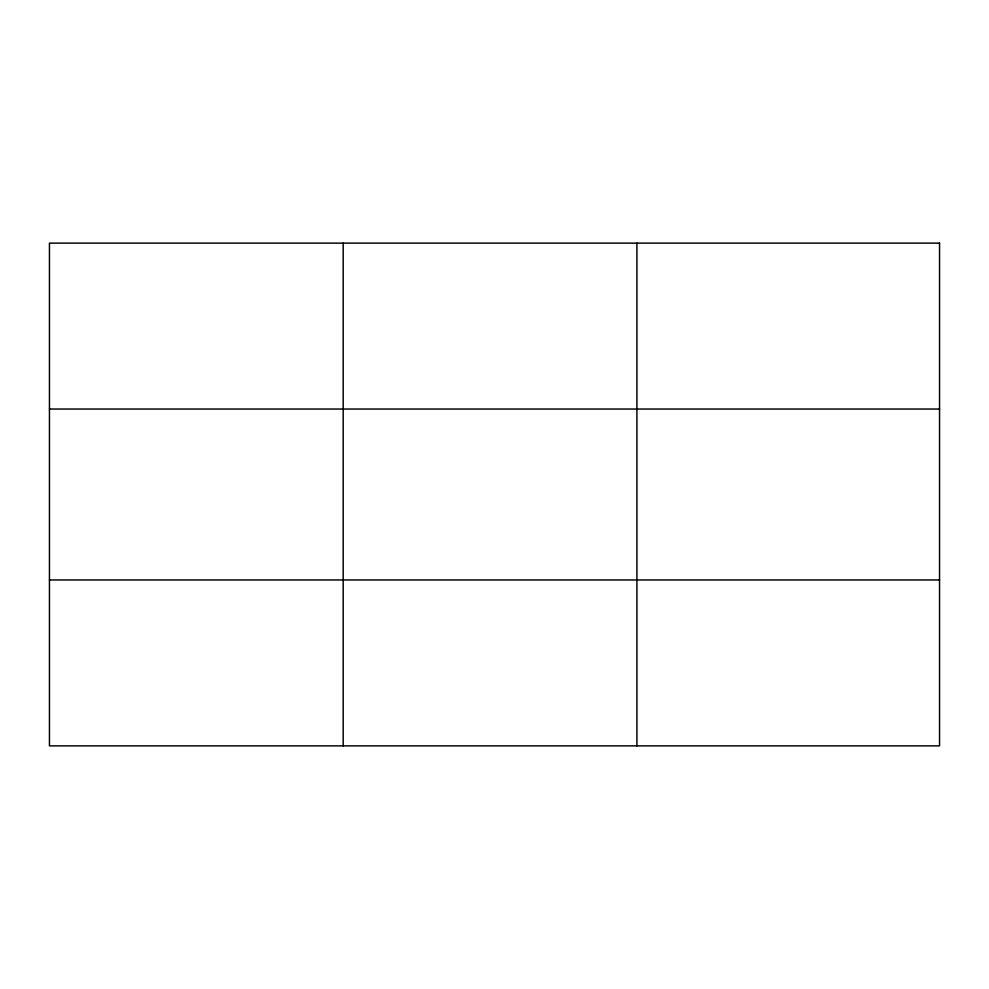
<?xml version="1.0" encoding="UTF-8"?>
<svg xmlns="http://www.w3.org/2000/svg" width="989" height="989" viewBox="0 0 989 989"><rect width="100%" height="100%" fill="white"/><g stroke="black" fill="none" stroke-linecap="round" stroke-linejoin="round"><path stroke-width="1.48" d="M343.183 745.867L343.183 243.133M636.916 745.867L636.916 243.133M49.45 409.038L939.55 409.038M49.45 579.962L939.55 579.962M939.55 243.133L939.55 745.867L49.45 745.867L49.45 243.133L939.55 243.133"/></g></svg>
